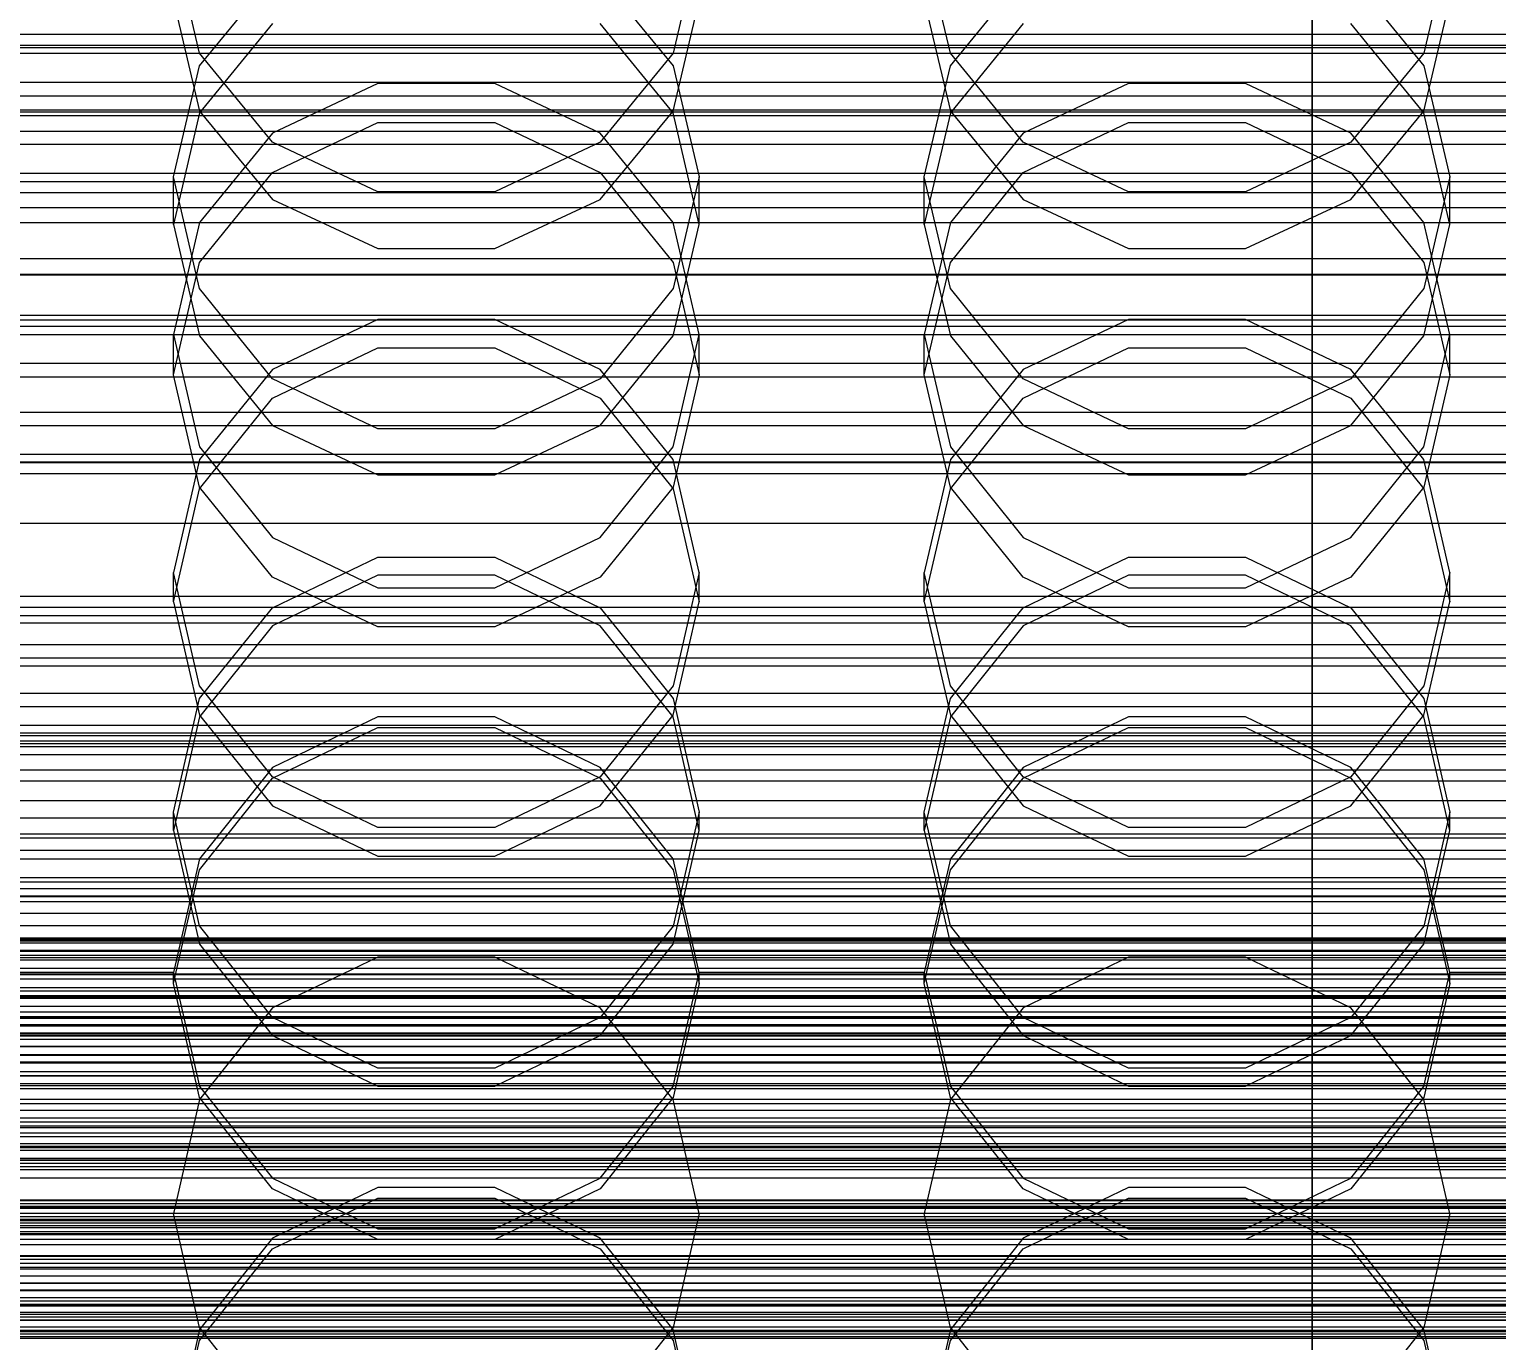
# Model space of a CAD drawing. Header units: millimetres. Extents: x -1970 to 59977, y -50268 to 6837.
# Drawn here: x -102.5 to 14.7, y -34285.2 to -34180.4 of the extents above; entities that cross this region are included whole.
import ezdxf

# ---------------------------------------------------------------- set-up
doc = ezdxf.new("R2010")
doc.units = ezdxf.units.MM
for name, color, linetype, lineweight in [('COTAS_O', 1, 'Continuous', 0), ('frontal_briquetadora', 7, 'Continuous', 0), ('frontal_C01', 7, 'Continuous', 0), ('frontal_C02', 7, 'Continuous', 0), ('frontal_C03', 7, 'Continuous', 0), ('frontal_secador', 7, 'Continuous', 0)]:
    doc.layers.add(name, color=color, linetype=linetype, lineweight=lineweight)
doc.dimstyles.new('R19_100', dxfattribs={"dimtxt": 250, "dimasz": 150, "dimexe": 150, "dimexo": 80, "dimgap": 100, "dimtad": 1, "dimtih": 1, "dimtoh": 1, "dimdsep": 46, "dimcen": 0.09, "dimadec": 0, "dimazin": 0, "dimtfac": 1, "dimtdec": 4, "dimtofl": 0, "dimtmove": 0, "dimatfit": 3, "dimfxl": 1, "dimtolj": 1, "dimtzin": 0, "dimarcsym": 0})

# ---------------------------------------------------------------- blocks, each defined once
blk = doc.blocks.new('*D39')
at = {"layer": 'COTAS_O', "color": 0, "lineweight": -2, "transparency": 16777216}
for p, q in [((-1725, -34320), (-1725, -33550)), ((1725, -34320), (1725, -33550)), ((-1575, -33700), (1575, -33700))]:
    blk.add_line(p, q, dxfattribs=at)
at = {"layer": 'COTAS_O', "color": 0, "transparency": 16777216}
for points in [[(-1575, -33675), (-1575, -33725), (-1725, -33700)], [(1575, -33675), (1575, -33725), (1725, -33700)]]:
    blk.add_solid(points, dxfattribs=at)
at = {"layer": 'Defpoints', "color": 0, "transparency": 16777216}
for p in [(1725, -33700), (-1725, -34400), (1725, -34400)]:
    blk.add_point(p, dxfattribs=at)
blk = doc.blocks.new('*D42')
at = {"layer": 'COTAS_O', "color": 0, "lineweight": -2, "transparency": 16777216}
for p, q in [((-570, -33700), (200, -33700)), ((50, -34750), (50, -33850)), ((-570, -34900), (200, -34900))]:
    blk.add_line(p, q, dxfattribs=at)
at = {"layer": 'COTAS_O', "color": 0, "transparency": 16777216}
for points in [[(25, -33850), (75, -33850), (50, -33700)], [(25, -34750), (75, -34750), (50, -34900)]]:
    blk.add_solid(points, dxfattribs=at)
at = {"layer": 'Defpoints', "color": 0, "transparency": 16777216}
for p in [(-650, -33700), (50, -33700), (-650, -34900)]:
    blk.add_point(p, dxfattribs=at)
blk = doc.blocks.new('*D43')
at = {"layer": 'COTAS_O', "color": 0, "lineweight": -2, "transparency": 16777216}
for p, q in [((-650, -34820), (-650, -34050)), ((650, -34820), (650, -34050)), ((-500, -34200), (500, -34200))]:
    blk.add_line(p, q, dxfattribs=at)
at = {"layer": 'COTAS_O', "color": 0, "transparency": 16777216}
for points in [[(-500, -34175), (-500, -34225), (-650, -34200)], [(500, -34175), (500, -34225), (650, -34200)]]:
    blk.add_solid(points, dxfattribs=at)
at = {"layer": 'Defpoints', "color": 0, "transparency": 16777216}
for p in [(650, -34200), (-650, -34900), (650, -34900)]:
    blk.add_point(p, dxfattribs=at)

msp = doc.modelspace()

# ---------------------------------------------------------------- linework, layer by layer
at = {"layer": 'frontal_briquetadora'}
for p, q in [((-88.92, -34182.307), (-91, -34173.478)), ((-49, -34173.478), (-51.08, -34182.308)), ((-28.92, -34182.307), (-31, -34173.478)), ((11, -34173.478), (8.92, -34182.308)), ((-88.92, -34183.307), (-83.094, -34176.216)), ((-56.906, -34176.216), (-51.08, -34183.307)), ((-28.92, -34183.307), (-23.094, -34176.216)), ((3.094, -34176.216), (8.92, -34183.307)), ((-91, -34178.137), (-88.92, -34186.938)), ((-51.08, -34186.938), (-49, -34178.137)), ((-31, -34178.137), (-28.92, -34186.938)), ((8.92, -34186.938), (11, -34178.137)), ((-83.093, -34179.943), (-88.92, -34187.085)), ((-51.08, -34187.085), (-56.907, -34179.943)), ((-23.093, -34179.943), (-28.92, -34187.085)), ((8.92, -34187.085), (3.093, -34179.943)), ((-83.094, -34189.426), (-88.92, -34182.307)), ((-51.08, -34182.308), (-56.906, -34189.426)), ((-23.094, -34189.426), (-28.92, -34182.307)), ((8.92, -34182.308), (3.094, -34189.426)), ((-91, -34192.191), (-88.92, -34183.307)), ((-51.08, -34183.307), (-49, -34192.191)), ((-31, -34192.191), (-28.92, -34183.307)), ((8.92, -34183.307), (11, -34192.191)), ((-74.674, -34184.734), (-83.094, -34188.689)), ((-65.326, -34184.734), (-74.674, -34184.734)), ((-56.906, -34188.689), (-65.326, -34184.734)), ((-14.674, -34184.734), (-23.094, -34188.689)), ((-5.326, -34184.734), (-14.674, -34184.734)), ((3.094, -34188.689), (-5.326, -34184.734)), ((-88.92, -34187.085), (-91, -34195.991)), ((-88.92, -34186.938), (-83.093, -34193.996)), ((-56.907, -34193.996), (-51.08, -34186.938)), ((-49, -34195.991), (-51.08, -34187.085)), ((-28.92, -34187.085), (-31, -34195.991)), ((-28.92, -34186.938), (-23.093, -34193.996)), ((3.093, -34193.996), (8.92, -34186.938)), ((11, -34195.991), (8.92, -34187.085)), ((-83.094, -34188.689), (-88.92, -34195.834)), ((-83.093, -34191.85), (-74.673, -34187.86)), ((-74.673, -34187.86), (-65.327, -34187.86)), ((-65.327, -34187.86), (-56.907, -34191.85)), ((-51.08, -34195.834), (-56.906, -34188.689)), ((-23.094, -34188.689), (-28.92, -34195.834)), ((-23.093, -34191.85), (-14.673, -34187.86)), ((-14.673, -34187.86), (-5.327, -34187.86)), ((-5.327, -34187.86), (3.093, -34191.85)), ((8.92, -34195.834), (3.094, -34188.689)), ((-74.674, -34193.392), (-83.094, -34189.426)), ((-56.906, -34189.426), (-65.326, -34193.392)), ((-14.674, -34193.392), (-23.094, -34189.426)), ((3.094, -34189.426), (-5.326, -34193.392)), ((-88.92, -34201.121), (-91, -34192.191)), ((-91, -34195.991), (-91, -34192.191)), ((-88.92, -34199.039), (-83.093, -34191.85)), ((-56.907, -34191.85), (-51.08, -34199.039)), ((-49, -34192.191), (-51.08, -34201.121)), ((-49, -34195.991), (-49, -34192.191)), ((-28.92, -34201.121), (-31, -34192.191)), ((-31, -34195.991), (-31, -34192.191)), ((-28.92, -34199.039), (-23.093, -34191.85)), ((3.093, -34191.85), (8.92, -34199.039)), ((11, -34192.191), (8.92, -34201.121)), ((11, -34195.991), (11, -34192.191)), ((-83.093, -34193.996), (-74.673, -34197.913)), ((-65.326, -34193.392), (-74.674, -34193.392)), ((-65.327, -34197.913), (-56.907, -34193.996)), ((-23.093, -34193.996), (-14.673, -34197.913)), ((-5.326, -34193.392), (-14.674, -34193.392)), ((-5.327, -34197.913), (3.093, -34193.996)), ((-88.92, -34195.834), (-91, -34204.781)), ((-91, -34195.991), (-88.92, -34204.898)), ((-49, -34204.781), (-51.08, -34195.834)), ((-51.08, -34204.898), (-49, -34195.991)), ((-28.92, -34195.834), (-31, -34204.781)), ((-31, -34195.991), (-28.92, -34204.898)), ((11, -34204.781), (8.92, -34195.834)), ((8.92, -34204.898), (11, -34195.991)), ((-74.673, -34197.913), (-65.327, -34197.913)), ((-14.673, -34197.913), (-5.327, -34197.913)), ((-91, -34208.003), (-88.92, -34199.039)), ((-51.08, -34199.039), (-49, -34208.003)), ((-31, -34208.003), (-28.92, -34199.039)), ((8.92, -34199.039), (11, -34208.003)), ((-83.094, -34208.312), (-88.92, -34201.121)), ((-51.08, -34201.121), (-56.906, -34208.312)), ((-23.094, -34208.312), (-28.92, -34201.121)), ((8.92, -34201.121), (3.094, -34208.312)), ((-74.674, -34203.573), (-83.094, -34207.568)), ((-65.326, -34203.573), (-74.674, -34203.573)), ((-56.906, -34207.568), (-65.326, -34203.573)), ((-14.674, -34203.573), (-23.094, -34207.568)), ((-5.326, -34203.573), (-14.674, -34203.573)), ((3.094, -34207.568), (-5.326, -34203.573)), ((-91, -34208.003), (-91, -34204.781)), ((-91, -34204.781), (-88.92, -34213.765)), ((-88.92, -34204.898), (-83.093, -34212.04)), ((-56.907, -34212.04), (-51.08, -34204.898)), ((-51.08, -34213.765), (-49, -34204.781)), ((-49, -34208.003), (-49, -34204.781)), ((-31, -34208.003), (-31, -34204.781)), ((-31, -34204.781), (-28.92, -34213.765)), ((-28.92, -34204.898), (-23.093, -34212.04)), ((3.093, -34212.04), (8.92, -34204.898)), ((8.92, -34213.765), (11, -34204.781)), ((11, -34208.003), (11, -34204.781)), ((-83.093, -34209.873), (-74.673, -34205.852)), ((-74.673, -34205.852), (-65.327, -34205.852)), ((-65.327, -34205.852), (-56.907, -34209.873)), ((-23.093, -34209.873), (-14.673, -34205.852)), ((-14.673, -34205.852), (-5.327, -34205.852)), ((-5.327, -34205.852), (3.093, -34209.873)), ((-88.92, -34216.967), (-91, -34208.003)), ((-83.094, -34207.568), (-88.92, -34214.781)), ((-74.674, -34212.316), (-83.094, -34208.312)), ((-56.906, -34208.312), (-65.326, -34212.316)), ((-51.08, -34214.78), (-56.906, -34207.568)), ((-49, -34208.003), (-51.08, -34216.967)), ((-28.92, -34216.967), (-31, -34208.003)), ((-23.094, -34207.568), (-28.92, -34214.781)), ((-14.674, -34212.316), (-23.094, -34208.312)), ((3.094, -34208.312), (-5.326, -34212.316)), ((8.92, -34214.78), (3.094, -34207.568)), ((11, -34208.003), (8.92, -34216.967)), ((-88.92, -34217.117), (-83.093, -34209.873)), ((-56.907, -34209.873), (-51.08, -34217.117)), ((-28.92, -34217.117), (-23.093, -34209.873)), ((3.093, -34209.873), (8.92, -34217.117)), ((-83.093, -34212.04), (-74.673, -34216.004)), ((-65.327, -34216.004), (-56.907, -34212.04)), ((-23.093, -34212.04), (-14.673, -34216.004)), ((-5.327, -34216.004), (3.093, -34212.04)), ((-65.326, -34212.316), (-74.674, -34212.316)), ((-5.326, -34212.316), (-14.674, -34212.316)), ((-88.92, -34213.765), (-83.094, -34220.995)), ((-56.906, -34220.995), (-51.08, -34213.765)), ((-28.92, -34213.765), (-23.094, -34220.995)), ((3.094, -34220.995), (8.92, -34213.765)), ((-88.92, -34214.781), (-91, -34223.801)), ((-49, -34223.801), (-51.08, -34214.78)), ((-28.92, -34214.781), (-31, -34223.801)), ((11, -34223.801), (8.92, -34214.78)), ((-74.673, -34216.004), (-65.327, -34216.004)), ((-14.673, -34216.004), (-5.327, -34216.004)), ((-91, -34226.151), (-88.92, -34217.117)), ((-83.093, -34224.156), (-88.92, -34216.967)), ((-51.08, -34216.967), (-56.907, -34224.156)), ((-51.08, -34217.117), (-49, -34226.151)), ((-31, -34226.151), (-28.92, -34217.117)), ((-23.093, -34224.156), (-28.92, -34216.967)), ((8.92, -34216.967), (3.093, -34224.156)), ((8.92, -34217.117), (11, -34226.151)), ((-83.094, -34220.995), (-74.674, -34225.019)), ((-65.326, -34225.019), (-56.906, -34220.995)), ((-23.094, -34220.995), (-14.674, -34225.019)), ((-5.326, -34225.019), (3.094, -34220.995)), ((-83.094, -34226.61), (-74.674, -34222.584)), ((-74.674, -34222.584), (-65.326, -34222.584)), ((-65.326, -34222.584), (-56.906, -34226.61)), ((-23.094, -34226.61), (-14.674, -34222.584)), ((-14.674, -34222.584), (-5.326, -34222.584)), ((-5.326, -34222.584), (3.094, -34226.61)), ((-88.92, -34232.849), (-91, -34223.801)), ((-91, -34226.151), (-91, -34223.801)), ((-49, -34223.801), (-51.08, -34232.849)), ((-49, -34226.151), (-49, -34223.801)), ((-28.92, -34232.849), (-31, -34223.801)), ((-31, -34226.151), (-31, -34223.801)), ((11, -34223.801), (8.92, -34232.849)), ((11, -34226.151), (11, -34223.801)), ((-74.673, -34224.011), (-83.093, -34228.052)), ((-74.673, -34228.146), (-83.093, -34224.156)), ((-74.674, -34225.019), (-65.326, -34225.019)), ((-65.327, -34224.011), (-74.673, -34224.011)), ((-56.907, -34228.052), (-65.327, -34224.011)), ((-56.907, -34224.156), (-65.327, -34228.146)), ((-14.673, -34224.011), (-23.093, -34228.052)), ((-14.673, -34228.146), (-23.093, -34224.156)), ((-14.674, -34225.019), (-5.326, -34225.019)), ((-5.327, -34224.011), (-14.673, -34224.011)), ((3.093, -34228.052), (-5.327, -34224.011)), ((3.093, -34224.156), (-5.327, -34228.146)), ((-91, -34226.151), (-88.92, -34235.184)), ((-51.08, -34235.184), (-49, -34226.151)), ((-31, -34226.151), (-28.92, -34235.184)), ((8.92, -34235.184), (11, -34226.151)), ((-88.92, -34233.872), (-83.094, -34226.61)), ((-56.906, -34226.61), (-51.08, -34233.872)), ((-28.92, -34233.872), (-23.094, -34226.61)), ((3.094, -34226.61), (8.92, -34233.872)), ((-83.093, -34228.052), (-88.92, -34235.335)), ((-65.327, -34228.146), (-74.673, -34228.146)), ((-51.08, -34235.335), (-56.907, -34228.052)), ((-23.093, -34228.052), (-28.92, -34235.335)), ((-5.327, -34228.146), (-14.673, -34228.146)), ((8.92, -34235.335), (3.093, -34228.052)), ((-83.094, -34240.124), (-88.92, -34232.849)), ((-51.08, -34232.849), (-56.906, -34240.124)), ((-23.094, -34240.124), (-28.92, -34232.849)), ((8.92, -34232.849), (3.094, -34240.124)), ((-91, -34242.945), (-88.92, -34233.872)), ((-51.08, -34233.872), (-49, -34242.945)), ((-31, -34242.945), (-28.92, -34233.872)), ((8.92, -34233.872), (11, -34242.945)), ((-88.92, -34235.335), (-91, -34244.416)), ((-88.92, -34235.184), (-83.093, -34242.429)), ((-74.674, -34235.331), (-83.094, -34239.371)), ((-65.326, -34235.331), (-74.674, -34235.331)), ((-56.906, -34239.371), (-65.326, -34235.331)), ((-56.907, -34242.429), (-51.08, -34235.184)), ((-49, -34244.416), (-51.08, -34235.335)), ((-28.92, -34235.335), (-31, -34244.416)), ((-28.92, -34235.184), (-23.093, -34242.429)), ((-14.674, -34235.331), (-23.094, -34239.371)), ((-5.326, -34235.331), (-14.674, -34235.331)), ((3.094, -34239.371), (-5.326, -34235.331)), ((3.093, -34242.429), (8.92, -34235.184)), ((11, -34244.416), (8.92, -34235.335)), ((-83.093, -34240.238), (-74.673, -34236.188)), ((-74.673, -34236.188), (-65.327, -34236.188)), ((-65.327, -34236.188), (-56.907, -34240.238)), ((-23.093, -34240.238), (-14.673, -34236.188)), ((-14.673, -34236.188), (-5.327, -34236.188)), ((-5.327, -34236.188), (3.093, -34240.238)), ((-83.094, -34239.371), (-88.92, -34246.657)), ((-88.92, -34247.536), (-83.093, -34240.238)), ((-74.674, -34244.169), (-83.094, -34240.124)), ((-56.906, -34240.124), (-65.326, -34244.169)), ((-56.907, -34240.238), (-51.08, -34247.536)), ((-51.08, -34246.657), (-56.906, -34239.371)), ((-23.094, -34239.371), (-28.92, -34246.657)), ((-28.92, -34247.536), (-23.093, -34240.238)), ((-14.674, -34244.169), (-23.094, -34240.124)), ((3.094, -34240.124), (-5.326, -34244.169)), ((3.093, -34240.238), (8.92, -34247.536)), ((8.92, -34246.657), (3.094, -34239.371)), ((-83.093, -34242.429), (-74.673, -34246.449)), ((-65.327, -34246.449), (-56.907, -34242.429)), ((-23.093, -34242.429), (-14.673, -34246.449)), ((-5.327, -34246.449), (3.093, -34242.429)), ((-88.92, -34252.035), (-91, -34242.945)), ((-91, -34244.416), (-91, -34242.945)), ((-49, -34242.945), (-51.08, -34252.036)), ((-49, -34244.416), (-49, -34242.945)), ((-28.92, -34252.035), (-31, -34242.945)), ((-31, -34244.416), (-31, -34242.945)), ((11, -34242.945), (8.92, -34252.036)), ((11, -34244.416), (11, -34242.945)), ((-91, -34244.416), (-88.92, -34253.497)), ((-65.326, -34244.169), (-74.674, -34244.169)), ((-51.08, -34253.497), (-49, -34244.416)), ((-31, -34244.416), (-28.92, -34253.497)), ((-5.326, -34244.169), (-14.674, -34244.169)), ((8.92, -34253.497), (11, -34244.416)), ((-88.92, -34246.657), (-91, -34255.753)), ((-74.673, -34246.449), (-65.327, -34246.449)), ((-49, -34255.753), (-51.08, -34246.657)), ((-28.92, -34246.657), (-31, -34255.753)), ((-14.673, -34246.449), (-5.327, -34246.449)), ((11, -34255.753), (8.92, -34246.657)), ((-91, -34256.636), (-88.92, -34247.536)), ((-51.08, -34247.536), (-49, -34256.636)), ((-31, -34256.636), (-28.92, -34247.536)), ((8.92, -34247.536), (11, -34256.636)), ((-83.094, -34259.336), (-88.92, -34252.035)), ((-51.08, -34252.036), (-56.906, -34259.336)), ((-23.094, -34259.336), (-28.92, -34252.035)), ((8.92, -34252.036), (3.094, -34259.336)), ((-88.92, -34253.497), (-83.093, -34260.779)), ((-56.907, -34260.779), (-51.08, -34253.497)), ((-28.92, -34253.497), (-23.093, -34260.779)), ((3.093, -34260.779), (8.92, -34253.497)), ((-74.674, -34254.527), (-83.094, -34258.582)), ((-65.326, -34254.527), (-74.674, -34254.527)), ((-56.906, -34258.582), (-65.326, -34254.527)), ((-14.674, -34254.527), (-23.094, -34258.582)), ((-5.326, -34254.527), (-14.674, -34254.527)), ((3.094, -34258.582), (-5.326, -34254.527)), ((-91, -34255.753), (-109, -34255.753)), ((-91, -34256.636), (-91, -34255.753)), ((-91, -34255.753), (-88.92, -34264.86)), ((-88.92, -34265.737), (-91, -34256.636)), ((-51.08, -34264.86), (-49, -34255.753)), ((-49, -34256.636), (-51.08, -34265.737)), ((-49, -34256.636), (-49, -34255.753)), ((-31, -34255.753), (-49, -34255.753)), ((-31, -34256.636), (-31, -34255.753)), ((-31, -34255.753), (-28.92, -34264.86)), ((-28.92, -34265.737), (-31, -34256.636)), ((8.92, -34264.86), (11, -34255.753)), ((11, -34256.636), (8.92, -34265.737)), ((11, -34256.636), (11, -34255.753)), ((29, -34255.753), (11, -34255.753)), ((-83.094, -34258.582), (-88.92, -34265.888)), ((-51.08, -34265.888), (-56.906, -34258.582)), ((-23.094, -34258.582), (-28.92, -34265.888)), ((8.92, -34265.888), (3.094, -34258.582)), ((-74.674, -34263.393), (-83.094, -34259.336)), ((-56.906, -34259.336), (-65.326, -34263.393)), ((-14.674, -34263.393), (-23.094, -34259.336)), ((3.094, -34259.336), (-5.326, -34263.393)), ((-160, -34260.611), (200, -34260.611)), ((-83.093, -34260.779), (-74.673, -34264.821)), ((-65.327, -34264.821), (-56.907, -34260.779)), ((-23.093, -34260.779), (-14.673, -34264.821)), ((-5.327, -34264.821), (3.093, -34260.779)), ((-65.326, -34263.393), (-74.674, -34263.393)), ((-5.326, -34263.393), (-14.674, -34263.393)), ((-88.92, -34264.86), (-83.094, -34272.168)), ((-74.673, -34264.821), (-65.327, -34264.821)), ((-56.906, -34272.168), (-51.08, -34264.86)), ((-28.92, -34264.86), (-23.094, -34272.168)), ((-14.673, -34264.821), (-5.327, -34264.821)), ((3.094, -34272.168), (8.92, -34264.86)), ((-160, -34265.027), (200, -34265.027)), ((-88.92, -34265.888), (-91, -34275)), ((-83.093, -34273.035), (-88.92, -34265.737)), ((-51.08, -34265.737), (-56.907, -34273.035)), ((-49, -34275), (-51.08, -34265.888)), ((-28.92, -34265.888), (-31, -34275)), ((-23.093, -34273.035), (-28.92, -34265.737)), ((8.92, -34265.737), (3.093, -34273.035)), ((11, -34275), (8.92, -34265.888)), ((200, -34268.884), (-160, -34268.884)), ((-83.094, -34272.168), (-74.674, -34276.228)), ((-74.673, -34272.915), (-83.093, -34276.965)), ((-74.673, -34277.085), (-83.093, -34273.035)), ((-65.327, -34272.915), (-74.673, -34272.915)), ((-56.907, -34276.965), (-65.327, -34272.915)), ((-56.907, -34273.035), (-65.327, -34277.085)), ((-65.326, -34276.228), (-56.906, -34272.168)), ((-23.094, -34272.168), (-14.674, -34276.228)), ((-14.673, -34272.915), (-23.093, -34276.965)), ((-14.673, -34277.085), (-23.093, -34273.035)), ((-5.327, -34272.915), (-14.673, -34272.915)), ((3.093, -34276.965), (-5.327, -34272.915)), ((3.093, -34273.035), (-5.327, -34277.085)), ((-5.326, -34276.228), (3.094, -34272.168)), ((-83.094, -34277.832), (-74.674, -34273.772)), ((-74.674, -34273.772), (-65.326, -34273.772)), ((-65.326, -34273.772), (-56.906, -34277.832)), ((-23.094, -34277.832), (-14.674, -34273.772)), ((-14.674, -34273.772), (-5.326, -34273.772)), ((-5.326, -34273.772), (3.094, -34277.832)), ((200, -34275), (-160, -34275)), ((-91, -34275), (-109, -34275)), ((-88.92, -34284.112), (-91, -34275)), ((-49, -34275), (-51.08, -34284.112)), ((-31, -34275), (-49, -34275)), ((-28.92, -34284.112), (-31, -34275)), ((11, -34275), (8.92, -34284.112)), ((29, -34275), (11, -34275)), ((-74.674, -34276.228), (-65.326, -34276.228)), ((-14.674, -34276.228), (-5.326, -34276.228)), ((-83.093, -34276.965), (-88.92, -34284.263)), ((-65.327, -34277.085), (-74.673, -34277.085)), ((-51.08, -34284.263), (-56.907, -34276.965)), ((-23.093, -34276.965), (-28.92, -34284.263)), ((-5.327, -34277.085), (-14.673, -34277.085)), ((8.92, -34284.263), (3.093, -34276.965)), ((-88.92, -34285.14), (-83.094, -34277.832)), ((-56.906, -34277.832), (-51.08, -34285.14)), ((-28.92, -34285.14), (-23.094, -34277.832)), ((3.094, -34277.832), (8.92, -34285.14)), ((200, -34281.116), (-160, -34281.116)), ((-88.92, -34284.263), (-91, -34293.364)), ((-83.094, -34291.418), (-88.92, -34284.112)), ((-51.08, -34284.112), (-56.906, -34291.418)), ((-49, -34293.364), (-51.08, -34284.263)), ((-28.92, -34284.263), (-31, -34293.364)), ((-23.094, -34291.418), (-28.92, -34284.112)), ((8.92, -34284.112), (3.094, -34291.418)), ((11, -34293.364), (8.92, -34284.263)), ((-160, -34284.973), (200, -34284.973)), ((-91, -34294.247), (-88.92, -34285.14)), ((-51.08, -34285.14), (-49, -34294.247)), ((-31, -34294.247), (-28.92, -34285.14)), ((8.92, -34285.14), (11, -34294.247))]:
    msp.add_line(p, q, dxfattribs=at)
at = {"layer": 'frontal_C01'}
for p, q in [((0, -34428.251), (0, -34116.064)), ((0, -34121.752), (0, -34433.939)), ((-450, -34181.845), (450, -34181.845)), ((450, -34194.652), (-450, -34194.652)), ((-425, -34203.618), (425, -34203.618)), ((450, -34215.002), (-450, -34215.002)), ((425, -34214.987), (-425, -34214.987)), ((425, -34219.883), (-425, -34219.883)), ((-450, -34227.809), (450, -34227.809)), ((-425, -34231.251), (425, -34231.251)), ((-311.15, -34284.83), (311.15, -34284.83))]:
    msp.add_line(p, q, dxfattribs=at)
at = {"layer": 'frontal_C02'}
for p, q in [((0, -34253.153), (0, -33968.332)), ((0, -33974.073), (0, -34258.894)), ((0, -34253.153), (-130, -34253.153)), ((0, -34537.975), (0, -34253.153)), ((130, -34253.153), (0, -34253.153)), ((-130, -34257.801), (130, -34257.801)), ((-130, -34258.437), (130, -34258.437)), ((-130, -34258.894), (0, -34258.894)), ((-130, -34258.895), (130, -34258.895)), ((0, -34258.894), (0, -34543.716)), ((0, -34258.894), (130, -34258.894)), ((-130, -34260.76), (130, -34260.76)), ((-130, -34261.644), (130, -34261.644)), ((-450, -34264.768), (450, -34264.768)), ((-130, -34264.611), (130, -34264.611)), ((-130, -34265.861), (130, -34265.861)), ((-130, -34269.728), (130, -34269.728)), ((-130, -34271.258), (130, -34271.258)), ((-148, -34274.191), (148, -34274.191)), ((-148, -34274.416), (148, -34274.416)), ((-148, -34274.578), (148, -34274.578)), ((-148, -34275.239), (148, -34275.239)), ((450, -34276.459), (-450, -34276.459)), ((-148, -34275.553), (148, -34275.553)), ((-148, -34276.604), (148, -34276.604)), ((130, -34275.762), (-130, -34275.762)), ((-148, -34277.047), (148, -34277.047)), ((-130, -34277.469), (130, -34277.469)), ((-148, -34278.417), (148, -34278.417)), ((-148, -34278.959), (148, -34278.959)), ((148, -34280.555), (-148, -34280.555)), ((-148, -34281.16), (148, -34281.16)), ((-130, -34282.302), (130, -34282.302)), ((-148, -34282.872), (148, -34282.872)), ((-148, -34283.499), (148, -34283.499)), ((-130, -34284.069), (130, -34284.069))]:
    msp.add_line(p, q, dxfattribs=at)
at = {"layer": 'frontal_C03'}
for p, q in [((1250, -34180.804), (-1250, -34180.804)), ((1250, -34181.686), (-1250, -34181.686)), ((1250, -34182.339), (-1250, -34182.339)), ((1250, -34184.647), (-1250, -34184.647)), ((-1250, -34185.704), (1250, -34185.704)), ((1500, -34186.859), (-1500, -34186.859)), ((1500, -34187.019), (-1500, -34187.019)), ((1500, -34187.304), (-1500, -34187.304)), ((1250, -34188.556), (-1250, -34188.556)), ((1250, -34189.613), (-1250, -34189.613)), ((1250, -34191.921), (-1250, -34191.921)), ((1250, -34192.574), (-1250, -34192.574)), ((1250, -34193.456), (-1250, -34193.456)), ((-1500, -34195.842), (1500, -34195.842)), ((-1500, -34198.712), (1500, -34198.712)), ((1250, -34203.262), (-1250, -34203.262)), ((1250, -34204.143), (-1250, -34204.143)), ((1250, -34204.797), (-1250, -34204.797)), ((1250, -34207.104), (-1250, -34207.104)), ((-1250, -34208.162), (1250, -34208.162)), ((1250, -34211.014), (-1250, -34211.014)), ((1250, -34212.071), (-1250, -34212.071)), ((1250, -34214.378), (-1250, -34214.378)), ((1250, -34215.032), (-1250, -34215.032)), ((1250, -34215.913), (-1250, -34215.913)), ((1250, -34225.72), (-1250, -34225.72)), ((1250, -34226.601), (-1250, -34226.601)), ((1250, -34227.254), (-1250, -34227.254)), ((1250, -34229.562), (-1250, -34229.562)), ((-1250, -34230.619), (1250, -34230.619)), ((1250, -34233.471), (-1250, -34233.471)), ((1250, -34234.529), (-1250, -34234.529)), ((-1250, -34236.6), (1250, -34236.6)), ((1250, -34236.836), (-1250, -34236.836)), ((-1250, -34237.233), (1250, -34237.233)), ((1250, -34237.49), (-1250, -34237.49)), ((-1250, -34237.697), (1250, -34237.697)), ((1250, -34238.371), (-1250, -34238.371)), ((-1250, -34239.553), (1250, -34239.553)), ((-1250, -34240.449), (1250, -34240.449)), ((-1250, -34243.401), (1250, -34243.401)), ((-1250, -34244.669), (1250, -34244.669)), ((1250, -34248.177), (-1250, -34248.177)), ((-1250, -34248.516), (1250, -34248.516)), ((1250, -34249.059), (-1250, -34249.059)), ((1250, -34249.712), (-1250, -34249.712)), ((-1250, -34250.068), (1250, -34250.068)), ((-1500, -34252.99), (1500, -34252.99)), ((1250, -34252.019), (-1250, -34252.019)), ((-1250, -34253.077), (1250, -34253.077)), ((-1500, -34253.214), (1500, -34253.214)), ((-1500, -34253.379), (1500, -34253.379)), ((-1500, -34254.036), (1500, -34254.036)), ((-1500, -34254.354), (1500, -34254.354)), ((-1500, -34255.4), (1500, -34255.4)), ((-1250, -34254.549), (1250, -34254.549)), ((-1500, -34255.849), (1500, -34255.849)), ((1250, -34255.929), (-1250, -34255.929)), ((1250, -34256.28), (-1250, -34256.28)), ((-1500, -34257.212), (1500, -34257.212)), ((-1500, -34257.762), (1500, -34257.762)), ((1250, -34256.986), (-1250, -34256.986)), ((-1500, -34259.35), (1500, -34259.35)), ((1500, -34259.963), (-1500, -34259.963)), ((1250, -34259.294), (-1250, -34259.294)), ((1250, -34259.947), (-1250, -34259.947)), ((1250, -34260.828), (-1250, -34260.828)), ((-1250, -34261.088), (1250, -34261.088)), ((-1500, -34261.667), (1500, -34261.667)), ((-1500, -34262.302), (1500, -34262.302)), ((-1250, -34262.881), (1250, -34262.881)), ((-1500, -34264.006), (1500, -34264.006)), ((-1500, -34264.619), (1500, -34264.619)), ((-1500, -34266.207), (1500, -34266.207)), ((-1500, -34266.757), (1500, -34266.757)), ((-1500, -34268.12), (1500, -34268.12)), ((-1250, -34267.689), (1250, -34267.689)), ((-1500, -34268.569), (1500, -34268.569)), ((-1250, -34269.42), (1250, -34269.42)), ((-1500, -34269.615), (1500, -34269.615)), ((-1500, -34269.933), (1500, -34269.933)), ((-1500, -34270.59), (1500, -34270.59)), ((-1500, -34270.754), (1500, -34270.754)), ((1250, -34270.635), (-1250, -34270.635)), ((-1500, -34270.979), (1500, -34270.979)), ((1250, -34271.516), (-1250, -34271.516)), ((1250, -34272.17), (-1250, -34272.17)), ((-1250, -34273.9), (1250, -34273.9)), ((1250, -34274.477), (-1250, -34274.477)), ((-1250, -34275.453), (1250, -34275.453)), ((-1250, -34275.534), (1250, -34275.534)), ((1250, -34278.387), (-1250, -34278.387)), ((-1250, -34279.3), (1250, -34279.3)), ((1250, -34279.444), (-1250, -34279.444)), ((-1250, -34280.567), (1250, -34280.567)), ((1250, -34281.751), (-1250, -34281.751)), ((1250, -34282.405), (-1250, -34282.405)), ((1250, -34283.286), (-1250, -34283.286)), ((-1250, -34283.52), (1250, -34283.52)), ((-1250, -34284.416), (1250, -34284.416))]:
    msp.add_line(p, q, dxfattribs=at)
at = {"layer": 'frontal_secador'}
for p, q in [((-1250, -34236), (1250, -34236)), ((-1250, -34242), (1250, -34242)), ((-1250, -34245), (1250, -34245)), ((1250, -34246), (-1250, -34246)), ((-1250, -34246.659), (1250, -34246.659)), ((1250, -34249.659), (-1250, -34249.659)), ((-1250, -34251), (1250, -34251)), ((1250, -34254), (-1250, -34254)), ((-1250, -34254.728), (1250, -34254.728)), ((-1250, -34257.588), (1250, -34257.588)), ((1250, -34257.611), (-1250, -34257.611)), ((1250, -34257.728), (-1250, -34257.728)), ((-1250, -34259.387), (1250, -34259.387)), ((1250, -34259.918), (-1250, -34259.918)), ((-1250, -34260), (1250, -34260)), ((1250, -34260.588), (-1250, -34260.588)), ((1250, -34262.387), (-1250, -34262.387)), ((1250, -34263), (-1250, -34263)), ((-1250, -34263.65), (1250, -34263.65)), ((1250, -34264), (-1250, -34264)), ((1250, -34267.382), (-1250, -34267.382)), ((-1250, -34268), (1250, -34268)), ((1250, -34269.689), (-1250, -34269.689)), ((1250, -34274), (-1250, -34274)), ((1250, -34274.545), (-1250, -34274.545)), ((1250, -34276), (-1250, -34276)), ((1250, -34276.144), (-1250, -34276.144)), ((1250, -34276.709), (-1250, -34276.709)), ((1250, -34278.686), (-1250, -34278.686)), ((1250, -34280), (-1250, -34280)), ((1320, -34282), (-1320, -34282)), ((1320, -34282.273), (-1320, -34282.273)), ((1250, -34282), (-1250, -34282)), ((1320, -34283.072), (-1320, -34283.072)), ((1320, -34284.343), (-1320, -34284.343)), ((1250, -34284.651), (-1250, -34284.651))]:
    msp.add_line(p, q, dxfattribs=at)

# ---------------------------------------------------------------- dimensions: what is measured, and where the dimension line sits
at = {"layer": 'COTAS_O'}
for p1, p2, distance, picture, middle in [((-1725, -34400), (1725, -34400), 700, '*D39', (0, -33700)), ((-650, -34900), (-650, -33700), -700, '*D42', (50, -34300)), ((-650, -34900), (650, -34900), 700, '*D43', (0, -34200))]:
    dim = msp.add_aligned_dim(p1=p1, p2=p2, distance=distance, text='<> O', dimstyle='R19_100', dxfattribs=at)
    dim.commit()
    dim.dimension.update_dxf_attribs({"geometry": picture, "text_midpoint": middle})

doc.saveas('drawing.dxf')
